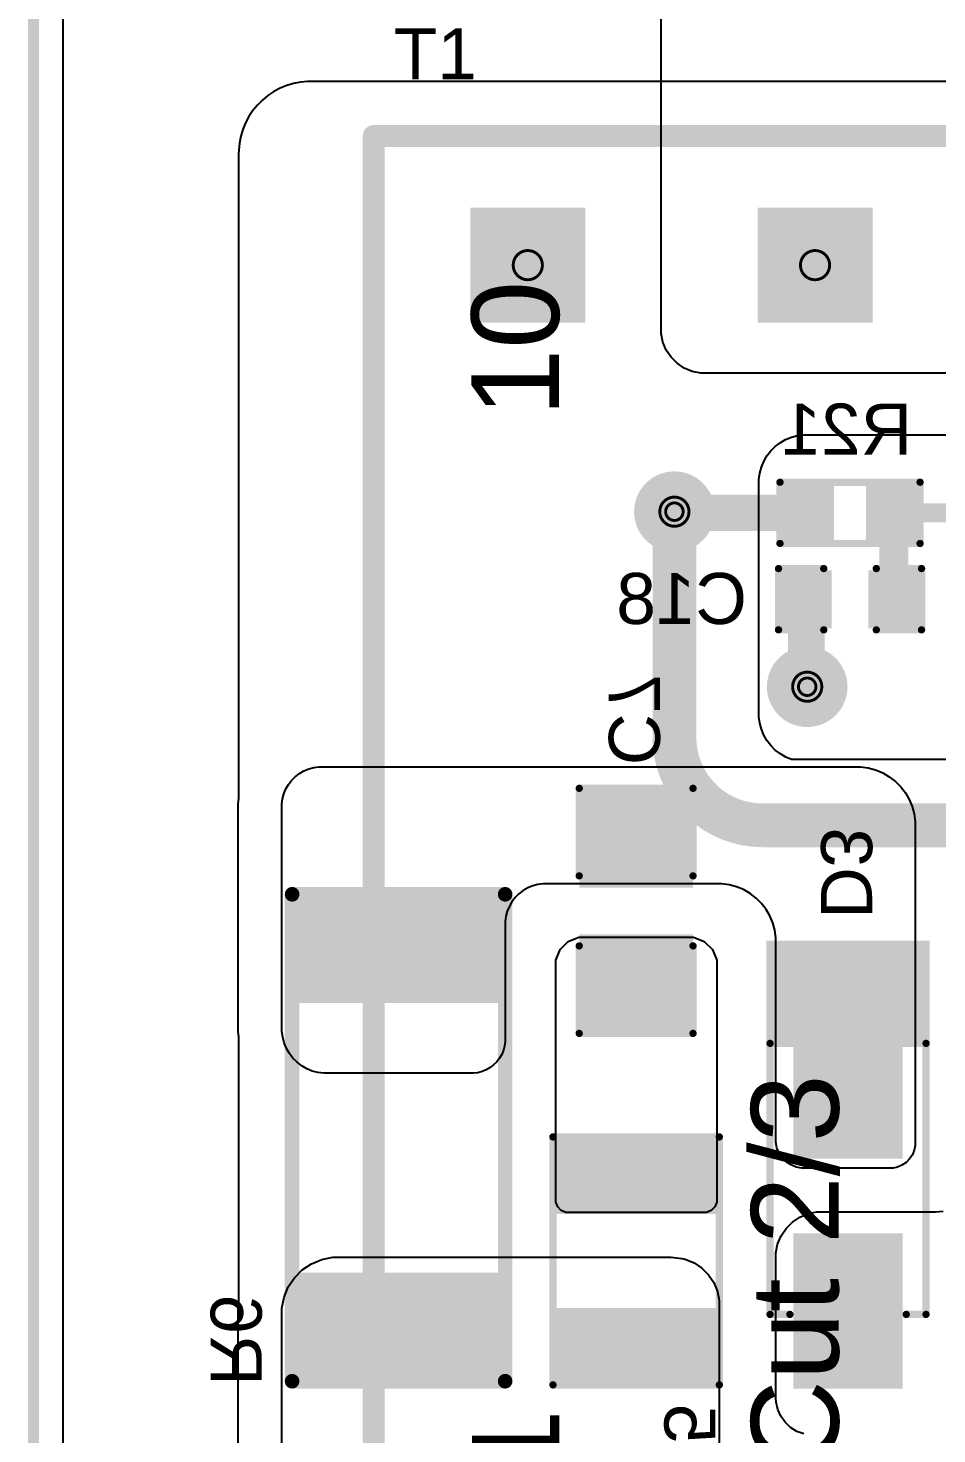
# Model space of a CAD drawing. Header units: inches. Extents: x 0 to 11.2, y -0.2 to 5.5.
# Drawn here: x 0.006 to 0.629, y 0.623 to 1.586 of the extents above; entities that cross this region are included whole.
import ezdxf

# ---------------------------------------------------------------- set-up
doc = ezdxf.new("R2010")
doc.units = ezdxf.units.IN
doc.header["$MEASUREMENT"] = 0
for name, color, linetype in [('Board Outline', 216, 'Continuous'), ('Bottom Layer', 5, 'Continuous'), ('Bottom Overlay', 54, 'Continuous'), ('Bottom Paste', 16, 'Continuous'), ('Bottom Solder', 6, 'Continuous'), ('Drill Drawing', 1, 'Continuous'), ('Multi-Layer', 9, 'Continuous'), ('Pad Holes', 156, 'Continuous'), ('Top Layer', 1, 'Continuous'), ('Top Overlay', 2, 'Continuous'), ('Top Solder', 216, 'Continuous'), ('Via Holes', 16, 'Continuous')]:
    doc.layers.add(name, color=color, linetype=linetype)
doc.styles.add('Arial', font='', dxfattribs={"height": 0.2})
doc.styles.get('Arial').set_extended_font_data('Arial')

# ---------------------------------------------------------------- blocks, each defined once
blk = doc.blocks.new('FTEFD25_037_2')
at = {"layer": 'Bottom Layer'}
for points in [[(0.47835, 0.35827), (0.40748, 0.35827), (0.40748, 0.42913), (0.47835, 0.42913)], [(0.47835, 0.16142), (0.40748, 0.16142), (0.40748, 0.23228), (0.47835, 0.23228)]]:
    blk.add_hatch(color=5, dxfattribs=at).paths.add_polyline_path(points)
at = {"layer": 'Bottom Solder'}
for points in [[(0.48235, 0.35427), (0.40348, 0.35427), (0.40348, 0.43313), (0.48235, 0.43313)], [(0.48235, 0.15742), (0.40348, 0.15742), (0.40348, 0.23628), (0.48235, 0.23628)]]:
    blk.add_hatch(color=6, dxfattribs=at).paths.add_polyline_path(points)
at = {"layer": 'Multi-Layer'}
for points in [[(0.47835, 0.35827), (0.40748, 0.35827), (0.40748, 0.42913), (0.47835, 0.42913)], [(0.47835, 0.16142), (0.40748, 0.16142), (0.40748, 0.23228), (0.47835, 0.23228)]]:
    blk.add_hatch(color=9, dxfattribs=at).paths.add_polyline_path(points)
at = {"layer": 'Pad Holes'}
h = blk.add_hatch(color=7, dxfattribs=at)
edge = h.paths.add_edge_path()
edge.add_arc((0.44291, 0.3937), 0.01772, 0, 360)
h = blk.add_hatch(color=7, dxfattribs=at)
edge = h.paths.add_edge_path()
edge.add_arc((0.44291, 0.19685), 0.01772, 0, 360)
at = {"layer": 'Top Layer'}
for points in [[(0.47835, 0.35827), (0.40748, 0.35827), (0.40748, 0.42913), (0.47835, 0.42913)], [(0.47835, 0.16142), (0.40748, 0.16142), (0.40748, 0.23228), (0.47835, 0.23228)]]:
    blk.add_hatch(color=1, dxfattribs=at).paths.add_polyline_path(points)
at = {"layer": 'Top Solder'}
for points in [[(0.48235, 0.35427), (0.40348, 0.35427), (0.40348, 0.43313), (0.48235, 0.43313)], [(0.48235, 0.15742), (0.40348, 0.15742), (0.40348, 0.23628), (0.48235, 0.23628)]]:
    blk.add_hatch(color=216, dxfattribs=at).paths.add_polyline_path(points)
at = {"layer": 'Top Overlay', "style": 'Arial'}
for s, p in [('1', (-0.388, 0.372)), ('10', (0.33896, 0.37233)), ('Cut 2/3', (-0.382, 0.18067))]:
    blk.add_text(s, height=0.06, dxfattribs=at).set_placement(p)
blk = doc.blocks.new('RES_2512_B_44')
at = {"layer": 'Bottom Layer'}
for points in [[(-0.15945, 0.06693), (-0.09646, 0.06693), (-0.09646, -0.06693), (-0.15945, -0.06693)], [(0.09646, 0.06693), (0.15945, 0.06693), (0.15945, -0.06693), (0.09646, -0.06693)]]:
    blk.add_hatch(color=5, dxfattribs=at).paths.add_polyline_path(points)
at = {"layer": 'Bottom Paste'}
for points in [[(-0.15945, 0.06693), (-0.09646, 0.06693), (-0.09646, -0.06693), (-0.15945, -0.06693)], [(0.09646, 0.06693), (0.15945, 0.06693), (0.15945, -0.06693), (0.09646, -0.06693)]]:
    blk.add_hatch(color=16, dxfattribs=at).paths.add_polyline_path(points)
at = {"layer": 'Bottom Solder'}
for points in [[(-0.16345, 0.07093), (-0.09246, 0.07093), (-0.09246, -0.07093), (-0.16345, -0.07093)], [(0.09246, 0.07093), (0.16345, 0.07093), (0.16345, -0.07093), (0.09246, -0.07093)]]:
    blk.add_hatch(color=6, dxfattribs=at).paths.add_polyline_path(points)
at = {"layer": 'Bottom Overlay'}
for points in [[(-0.167, -0.073, 0.01, 0.01, 0), (-0.167, 0.073, 0.01, 0.01, 0)], [(0.16679, 0.073, 0.01, 0.01, 0), (-0.167, 0.073, 0.01, 0.01, 0)], [(0.16679, -0.073, 0.01, 0.01, 0), (0.16679, 0.073, 0.01, 0.01, 0)], [(0.16679, -0.073, 0.01, 0.01, 0), (-0.167, -0.073, 0.01, 0.01, 0)]]:
    blk.add_lwpolyline(points, format="xyseb", dxfattribs=at)
for points in [[(-0.1695, 0.073, 0.005, 0.005, 1), (-0.1645, 0.073, 0.005, 0.005, 1)], [(-0.1695, 0.073, 0.005, 0.005, 1), (-0.1645, 0.073, 0.005, 0.005, 1)], [(0.16429, 0.073, 0.005, 0.005, 1), (0.16929, 0.073, 0.005, 0.005, 1)], [(0.16429, 0.073, 0.005, 0.005, 1), (0.16929, 0.073, 0.005, 0.005, 1)], [(-0.1695, -0.073, 0.005, 0.005, 1), (-0.1645, -0.073, 0.005, 0.005, 1)], [(-0.1695, -0.073, 0.005, 0.005, 1), (-0.1645, -0.073, 0.005, 0.005, 1)], [(0.16429, -0.073, 0.005, 0.005, 1), (0.16929, -0.073, 0.005, 0.005, 1)], [(0.16429, -0.073, 0.005, 0.005, 1), (0.16929, -0.073, 0.005, 0.005, 1)]]:
    blk.add_lwpolyline(points, format="xyseb", close=True, dxfattribs=at)
blk = doc.blocks.new('R___1210_B_45')
at = {"layer": 'Bottom Layer'}
for points in [[(-0.0811, 0.05354), (-0.03622, 0.05354), (-0.03622, -0.05354), (-0.0811, -0.05354)], [(0.03622, 0.05354), (0.0811, 0.05354), (0.0811, -0.05354), (0.03622, -0.05354)]]:
    blk.add_hatch(color=5, dxfattribs=at).paths.add_polyline_path(points)
at = {"layer": 'Bottom Paste'}
for points in [[(-0.0811, 0.05354), (-0.03622, 0.05354), (-0.03622, -0.05354), (-0.0811, -0.05354)], [(0.03622, 0.05354), (0.0811, 0.05354), (0.0811, -0.05354), (0.03622, -0.05354)]]:
    blk.add_hatch(color=16, dxfattribs=at).paths.add_polyline_path(points)
at = {"layer": 'Bottom Solder'}
for points in [[(-0.0851, 0.05754), (-0.03222, 0.05754), (-0.03222, -0.05754), (-0.0851, -0.05754)], [(0.03222, 0.05754), (0.0851, 0.05754), (0.0851, -0.05754), (0.03222, -0.05754)]]:
    blk.add_hatch(color=6, dxfattribs=at).paths.add_polyline_path(points)
at = {"layer": 'Bottom Overlay'}
for points in [[(0.085, 0.057, 0.005, 0.005, 0), (-0.085, 0.057, 0.005, 0.005, 0)], [(-0.085, -0.057, 0.005, 0.005, 0), (-0.085, 0.057, 0.005, 0.005, 0)], [(0.085, -0.057, 0.005, 0.005, 0), (0.085, 0.057, 0.005, 0.005, 0)], [(0.085, -0.057, 0.005, 0.005, 0), (-0.085, -0.057, 0.005, 0.005, 0)]]:
    blk.add_lwpolyline(points, format="xyseb", dxfattribs=at)
for points in [[(-0.08625, 0.057, 0.0025, 0.0025, 1), (-0.08375, 0.057, 0.0025, 0.0025, 1)], [(-0.08625, 0.057, 0.0025, 0.0025, 1), (-0.08375, 0.057, 0.0025, 0.0025, 1)], [(0.08375, 0.057, 0.0025, 0.0025, 1), (0.08625, 0.057, 0.0025, 0.0025, 1)], [(0.08375, 0.057, 0.0025, 0.0025, 1), (0.08625, 0.057, 0.0025, 0.0025, 1)], [(-0.08625, -0.057, 0.0025, 0.0025, 1), (-0.08375, -0.057, 0.0025, 0.0025, 1)], [(-0.08625, -0.057, 0.0025, 0.0025, 1), (-0.08375, -0.057, 0.0025, 0.0025, 1)], [(0.08375, -0.057, 0.0025, 0.0025, 1), (0.08625, -0.057, 0.0025, 0.0025, 1)], [(0.08375, -0.057, 0.0025, 0.0025, 1), (0.08625, -0.057, 0.0025, 0.0025, 1)]]:
    blk.add_lwpolyline(points, format="xyseb", close=True, dxfattribs=at)
blk = doc.blocks.new('C___0603_B_67')
at = {"layer": 'Bottom Layer'}
for points in [[(-0.045, -0.0175), (-0.045, 0.0175), (-0.015, 0.0175), (-0.015, -0.0175)], [(0.015, -0.0175), (0.015, 0.0175), (0.045, 0.0175), (0.045, -0.0175)]]:
    blk.add_hatch(color=5, dxfattribs=at).paths.add_polyline_path(points)
at = {"layer": 'Bottom Paste'}
for points in [[(-0.045, -0.0175), (-0.045, 0.0175), (-0.015, 0.0175), (-0.015, -0.0175)], [(0.015, -0.0175), (0.015, 0.0175), (0.045, 0.0175), (0.045, -0.0175)]]:
    blk.add_hatch(color=16, dxfattribs=at).paths.add_polyline_path(points)
at = {"layer": 'Bottom Solder'}
for points in [[(-0.04736, -0.01986), (-0.04736, 0.01986), (-0.01264, 0.01986), (-0.01264, -0.01986)], [(0.01264, -0.01986), (0.01264, 0.01986), (0.04736, 0.01986), (0.04736, -0.01986)]]:
    blk.add_hatch(color=6, dxfattribs=at).paths.add_polyline_path(points)
at = {"layer": 'Bottom Overlay'}
for points in [[(-0.049, 0.021, 0.005, 0.005, 0), (-0.018, 0.021, 0.005, 0.005, 0)], [(-0.049, -0.021, 0.005, 0.005, 0), (-0.049, 0.021, 0.005, 0.005, 0)], [(0.018, 0.021, 0.005, 0.005, 0), (0.049, 0.021, 0.005, 0.005, 0)], [(0.049, -0.021, 0.005, 0.005, 0), (0.049, 0.021, 0.005, 0.005, 0)], [(-0.049, -0.021, 0.005, 0.005, 0), (-0.018, -0.021, 0.005, 0.005, 0)], [(0.018, -0.021, 0.005, 0.005, 0), (0.049, -0.021, 0.005, 0.005, 0)]]:
    blk.add_lwpolyline(points, format="xyseb", dxfattribs=at)
for points in [[(-0.05025, 0.021, 0.0025, 0.0025, 1), (-0.04775, 0.021, 0.0025, 0.0025, 1)], [(-0.05025, 0.021, 0.0025, 0.0025, 1), (-0.04775, 0.021, 0.0025, 0.0025, 1)], [(-0.01925, 0.021, 0.0025, 0.0025, 1), (-0.01675, 0.021, 0.0025, 0.0025, 1)], [(0.01675, 0.021, 0.0025, 0.0025, 1), (0.01925, 0.021, 0.0025, 0.0025, 1)], [(0.04775, 0.021, 0.0025, 0.0025, 1), (0.05025, 0.021, 0.0025, 0.0025, 1)], [(0.04775, 0.021, 0.0025, 0.0025, 1), (0.05025, 0.021, 0.0025, 0.0025, 1)], [(-0.05025, -0.021, 0.0025, 0.0025, 1), (-0.04775, -0.021, 0.0025, 0.0025, 1)], [(-0.05025, -0.021, 0.0025, 0.0025, 1), (-0.04775, -0.021, 0.0025, 0.0025, 1)], [(-0.01925, -0.021, 0.0025, 0.0025, 1), (-0.01675, -0.021, 0.0025, 0.0025, 1)], [(0.01675, -0.021, 0.0025, 0.0025, 1), (0.01925, -0.021, 0.0025, 0.0025, 1)], [(0.04775, -0.021, 0.0025, 0.0025, 1), (0.05025, -0.021, 0.0025, 0.0025, 1)], [(0.04775, -0.021, 0.0025, 0.0025, 1), (0.05025, -0.021, 0.0025, 0.0025, 1)]]:
    blk.add_lwpolyline(points, format="xyseb", close=True, dxfattribs=at)
blk = doc.blocks.new('R___0603_B_83')
at = {"layer": 'Bottom Layer'}
for points in [[(-0.045, -0.0175), (-0.045, 0.0175), (-0.015, 0.0175), (-0.015, -0.0175)], [(0.015, -0.0175), (0.015, 0.0175), (0.045, 0.0175), (0.045, -0.0175)]]:
    blk.add_hatch(color=5, dxfattribs=at).paths.add_polyline_path(points)
at = {"layer": 'Bottom Paste'}
for points in [[(-0.045, -0.0175), (-0.045, 0.0175), (-0.015, 0.0175), (-0.015, -0.0175)], [(0.015, -0.0175), (0.015, 0.0175), (0.045, 0.0175), (0.045, -0.0175)]]:
    blk.add_hatch(color=16, dxfattribs=at).paths.add_polyline_path(points)
at = {"layer": 'Bottom Solder'}
for points in [[(-0.049, -0.0215), (-0.049, 0.0215), (-0.011, 0.0215), (-0.011, -0.0215)], [(0.011, -0.0215), (0.011, 0.0215), (0.049, 0.0215), (0.049, -0.0215)]]:
    blk.add_hatch(color=6, dxfattribs=at).paths.add_polyline_path(points)
at = {"layer": 'Bottom Overlay'}
for points in [[(-0.048, 0.021, 0.005, 0.005, 0), (-0.048, -0.021, 0.005, 0.005, 0)], [(0.048, 0.021, 0.005, 0.005, 0), (-0.048, 0.021, 0.005, 0.005, 0)], [(0.048, 0.021, 0.005, 0.005, 0), (0.048, -0.021, 0.005, 0.005, 0)], [(0.048, -0.021, 0.005, 0.005, 0), (-0.048, -0.021, 0.005, 0.005, 0)]]:
    blk.add_lwpolyline(points, format="xyseb", dxfattribs=at)
for points in [[(-0.04925, 0.021, 0.0025, 0.0025, 1), (-0.04675, 0.021, 0.0025, 0.0025, 1)], [(-0.04925, 0.021, 0.0025, 0.0025, 1), (-0.04675, 0.021, 0.0025, 0.0025, 1)], [(0.04675, 0.021, 0.0025, 0.0025, 1), (0.04925, 0.021, 0.0025, 0.0025, 1)], [(0.04675, 0.021, 0.0025, 0.0025, 1), (0.04925, 0.021, 0.0025, 0.0025, 1)], [(-0.04925, -0.021, 0.0025, 0.0025, 1), (-0.04675, -0.021, 0.0025, 0.0025, 1)], [(-0.04925, -0.021, 0.0025, 0.0025, 1), (-0.04675, -0.021, 0.0025, 0.0025, 1)], [(0.04675, -0.021, 0.0025, 0.0025, 1), (0.04925, -0.021, 0.0025, 0.0025, 1)], [(0.04675, -0.021, 0.0025, 0.0025, 1), (0.04925, -0.021, 0.0025, 0.0025, 1)]]:
    blk.add_lwpolyline(points, format="xyseb", close=True, dxfattribs=at)
blk = doc.blocks.new('SMA_B_88')
at = {"layer": 'Bottom Layer'}
for points in [[(-0.12795, 0.03346), (-0.02953, 0.03346), (-0.02953, -0.03346), (-0.12795, -0.03346)], [(0.02953, 0.03346), (0.12795, 0.03346), (0.12795, -0.03346), (0.02953, -0.03346)]]:
    blk.add_hatch(color=5, dxfattribs=at).paths.add_polyline_path(points)
at = {"layer": 'Bottom Overlay'}
for points in [[(-0.175, -0.05598), (-0.12906, -0.05598), (-0.12906, 0.05597), (-0.175, 0.05597)], [(-0.12992, 0.03638), (-0.1022, 0.03638), (-0.1022, 0.05598), (-0.12992, 0.05598)], [(-0.12992, -0.05598), (-0.1022, -0.05598), (-0.1022, -0.03638), (-0.12992, -0.03638)]]:
    blk.add_hatch(color=54, dxfattribs=at).paths.add_polyline_path(points)
at = {"layer": 'Bottom Paste'}
for points in [[(-0.12795, 0.03346), (-0.02953, 0.03346), (-0.02953, -0.03346), (-0.12795, -0.03346)], [(0.02953, 0.03346), (0.12795, 0.03346), (0.12795, -0.03346), (0.02953, -0.03346)]]:
    blk.add_hatch(color=16, dxfattribs=at).paths.add_polyline_path(points)
at = {"layer": 'Bottom Solder'}
for points in [[(-0.13195, 0.03746), (-0.02553, 0.03746), (-0.02553, -0.03746), (-0.13195, -0.03746)], [(0.02553, 0.03746), (0.13195, 0.03746), (0.13195, -0.03746), (0.02553, -0.03746)]]:
    blk.add_hatch(color=6, dxfattribs=at).paths.add_polyline_path(points)
at = {"layer": 'Bottom Overlay'}
for points in [[(0.08115, 0.05345, 0.005, 0.005, 0), (-0.10465, 0.05345, 0.005, 0.005, 0)], [(0.08115, 0.03985, 0.005, 0.005, 0), (0.08115, 0.05345, 0.005, 0.005, 0)], [(0.08115, -0.05345, 0.005, 0.005, 0), (0.08115, -0.03985, 0.005, 0.005, 0)], [(0.08115, -0.05345, 0.005, 0.005, 0), (-0.10465, -0.05345, 0.005, 0.005, 0)]]:
    blk.add_lwpolyline(points, format="xyseb", dxfattribs=at)
for points in [[(-0.1059, 0.05345, 0.0025, 0.0025, 1), (-0.1034, 0.05345, 0.0025, 0.0025, 1)], [(0.0799, 0.05345, 0.0025, 0.0025, 1), (0.0824, 0.05345, 0.0025, 0.0025, 1)], [(0.0799, 0.05345, 0.0025, 0.0025, 1), (0.0824, 0.05345, 0.0025, 0.0025, 1)], [(0.0799, 0.03985, 0.0025, 0.0025, 1), (0.0824, 0.03985, 0.0025, 0.0025, 1)], [(0.0799, -0.03985, 0.0025, 0.0025, 1), (0.0824, -0.03985, 0.0025, 0.0025, 1)], [(-0.1059, -0.05345, 0.0025, 0.0025, 1), (-0.1034, -0.05345, 0.0025, 0.0025, 1)], [(0.0799, -0.05345, 0.0025, 0.0025, 1), (0.0824, -0.05345, 0.0025, 0.0025, 1)], [(0.0799, -0.05345, 0.0025, 0.0025, 1), (0.0824, -0.05345, 0.0025, 0.0025, 1)]]:
    blk.add_lwpolyline(points, format="xyseb", close=True, dxfattribs=at)
blk = doc.blocks.new('C___1206_B_95')
at = {"layer": 'Bottom Layer'}
for points in [[(-0.08, 0.035), (-0.02, 0.035), (-0.02, -0.035), (-0.08, -0.035)], [(0.02, 0.035), (0.08, 0.035), (0.08, -0.035), (0.02, -0.035)]]:
    blk.add_hatch(color=5, dxfattribs=at).paths.add_polyline_path(points)
at = {"layer": 'Bottom Paste'}
for points in [[(-0.08, 0.035), (-0.02, 0.035), (-0.02, -0.035), (-0.08, -0.035)], [(0.02, 0.035), (0.08, 0.035), (0.08, -0.035), (0.02, -0.035)]]:
    blk.add_hatch(color=16, dxfattribs=at).paths.add_polyline_path(points)
at = {"layer": 'Bottom Solder'}
for points in [[(-0.084, 0.039), (-0.016, 0.039), (-0.016, -0.039), (-0.084, -0.039)], [(0.016, 0.039), (0.084, 0.039), (0.084, -0.039), (0.016, -0.039)]]:
    blk.add_hatch(color=6, dxfattribs=at).paths.add_polyline_path(points)
at = {"layer": 'Bottom Overlay'}
for points in [[(-0.084, -0.039, 0.005, 0.005, 0), (-0.084, 0.039, 0.005, 0.005, 0)], [(-0.024, 0.039, 0.005, 0.005, 0), (-0.084, 0.039, 0.005, 0.005, 0)], [(0.084, 0.039, 0.005, 0.005, 0), (0.024, 0.039, 0.005, 0.005, 0)], [(0.084, -0.039, 0.005, 0.005, 0), (0.084, 0.039, 0.005, 0.005, 0)], [(-0.024, -0.039, 0.005, 0.005, 0), (-0.084, -0.039, 0.005, 0.005, 0)], [(0.084, -0.039, 0.005, 0.005, 0), (0.024, -0.039, 0.005, 0.005, 0)]]:
    blk.add_lwpolyline(points, format="xyseb", dxfattribs=at)
for points in [[(-0.08525, 0.039, 0.0025, 0.0025, 1), (-0.08275, 0.039, 0.0025, 0.0025, 1)], [(-0.08525, 0.039, 0.0025, 0.0025, 1), (-0.08275, 0.039, 0.0025, 0.0025, 1)], [(-0.02525, 0.039, 0.0025, 0.0025, 1), (-0.02275, 0.039, 0.0025, 0.0025, 1)], [(0.02275, 0.039, 0.0025, 0.0025, 1), (0.02525, 0.039, 0.0025, 0.0025, 1)], [(0.08275, 0.039, 0.0025, 0.0025, 1), (0.08525, 0.039, 0.0025, 0.0025, 1)], [(0.08275, 0.039, 0.0025, 0.0025, 1), (0.08525, 0.039, 0.0025, 0.0025, 1)], [(-0.08525, -0.039, 0.0025, 0.0025, 1), (-0.08275, -0.039, 0.0025, 0.0025, 1)], [(-0.08525, -0.039, 0.0025, 0.0025, 1), (-0.08275, -0.039, 0.0025, 0.0025, 1)], [(-0.02525, -0.039, 0.0025, 0.0025, 1), (-0.02275, -0.039, 0.0025, 0.0025, 1)], [(0.02275, -0.039, 0.0025, 0.0025, 1), (0.02525, -0.039, 0.0025, 0.0025, 1)], [(0.08275, -0.039, 0.0025, 0.0025, 1), (0.08525, -0.039, 0.0025, 0.0025, 1)], [(0.08275, -0.039, 0.0025, 0.0025, 1), (0.08525, -0.039, 0.0025, 0.0025, 1)]]:
    blk.add_lwpolyline(points, format="xyseb", close=True, dxfattribs=at)

msp = doc.modelspace()

# ---------------------------------------------------------------- hatches: boundary and pattern name
at = {"layer": 'Bottom Layer'}
h = msp.add_hatch(color=5, dxfattribs=at)
edge = h.paths.add_edge_path()
edge.add_arc((0.44898, 1.255), 0.02362, 0, 360)
h = msp.add_hatch(color=5, dxfattribs=at)
edge = h.paths.add_edge_path()
edge.add_arc((0.54, 1.135), 0.02362, 0, 360)
at = {"layer": 'Bottom Solder'}
h = msp.add_hatch(color=6, dxfattribs=at)
edge = h.paths.add_edge_path()
edge.add_arc((0.44898, 1.255), 0.02762, 0, 360)
h = msp.add_hatch(color=6, dxfattribs=at)
edge = h.paths.add_edge_path()
edge.add_arc((0.54, 1.135), 0.02762, 0, 360)
at = {"layer": 'Top Layer'}
h = msp.add_hatch(color=1, dxfattribs=at)
edge = h.paths.add_edge_path()
edge.add_arc((0.44898, 1.255), 0.02362, 0, 360)
h = msp.add_hatch(color=1, dxfattribs=at)
edge = h.paths.add_edge_path()
edge.add_arc((0.54, 1.135), 0.02362, 0, 360)
at = {"layer": 'Top Solder'}
h = msp.add_hatch(color=216, dxfattribs=at)
edge = h.paths.add_edge_path()
edge.add_arc((0.44898, 1.255), 0.02762, 0, 360)
h = msp.add_hatch(color=216, dxfattribs=at)
edge = h.paths.add_edge_path()
edge.add_arc((0.54, 1.135), 0.02762, 0, 360)
at = {"layer": 'Via Holes'}
h = msp.add_hatch(color=7, dxfattribs=at)
edge = h.paths.add_edge_path()
edge.add_arc((0.44898, 1.255), 0.01181, 0, 360)
h = msp.add_hatch(color=7, dxfattribs=at)
edge = h.paths.add_edge_path()
edge.add_arc((0.54, 1.135), 0.01181, 0, 360)

# ---------------------------------------------------------------- linework, layer by layer
at = {"layer": 'Board Outline'}
msp.add_lwpolyline([(0.00984, 0.00984, 0.0075, 0.0075, 0), (0.00984, 2.54921, 0.0075, 0.0075, 0)], format="xyseb", dxfattribs=at)
at = {"layer": 'Bottom Layer'}
for p, q in [((0.03, 0.66626), (0.03, 2.53392)), ((0.17448, 1.54294), (0.17043, 1.54023)), ((0.17878, 1.54523), (0.17448, 1.54294)), ((0.18328, 1.5471), (0.17878, 1.54523)), ((0.18794, 1.54851), (0.18328, 1.5471)), ((0.19272, 1.54946), (0.18794, 1.54851)), ((0.19756, 1.54994), (0.19272, 1.54946)), ((0.2, 1.55), (0.19756, 1.54994)), ((0.85676, 1.55), (0.2, 1.55)), ((0.2, 1.55), (0.2, 1.55)), ((0.16322, 1.5337), (0.16013, 1.52993)), ((0.16666, 1.53714), (0.16322, 1.5337)), ((0.17043, 1.54023), (0.16666, 1.53714)), ((0.15742, 1.52588), (0.15512, 1.52158)), ((0.16013, 1.52993), (0.15742, 1.52588)), ((0.15326, 1.51708), (0.15185, 1.51242)), ((0.15512, 1.52158), (0.15326, 1.51708)), ((0.1509, 1.50764), (0.15042, 1.50279)), ((0.15185, 1.51242), (0.1509, 1.50764)), ((0.15036, 1.50036), (0.15035, 1.47973)), ((0.15042, 1.50279), (0.15036, 1.50036)), ((0.1503, 1.47811), (0.15029, 1.47746)), ((0.15029, 1.47746), (0.15029, 1.47714)), ((0.15029, 1.47714), (0.15029, 1.05955)), ((0.15032, 1.47876), (0.1503, 1.47811)), ((0.15034, 1.47941), (0.15032, 1.47876)), ((0.15035, 1.47973), (0.15034, 1.47941)), ((0.19838, 1.07862), (0.20181, 1.07954)), ((0.20181, 1.07954), (0.20534, 1.08)), ((0.20534, 1.08), (0.57662, 1.08)), ((0.57662, 1.08), (0.58182, 1.07932)), ((0.58182, 1.07932), (0.58689, 1.07796)), ((0.18452, 1.06798), (0.18668, 1.0708)), ((0.18668, 1.0708), (0.1892, 1.07331)), ((0.1892, 1.07331), (0.19202, 1.07548)), ((0.19202, 1.07548), (0.1951, 1.07726)), ((0.1951, 1.07726), (0.19838, 1.07862)), ((0.58689, 1.07796), (0.59173, 1.07595)), ((0.59173, 1.07595), (0.59627, 1.07333)), ((0.59627, 1.07333), (0.60043, 1.07014)), ((0.60043, 1.07014), (0.60414, 1.06643)), ((0.18046, 1.05819), (0.18138, 1.06162)), ((0.18138, 1.06162), (0.18274, 1.0649)), ((0.18274, 1.0649), (0.18452, 1.06798)), ((0.60414, 1.06643), (0.60733, 1.06227)), ((0.60733, 1.06227), (0.60995, 1.05773)), ((0.15006, 1.05662), (0.14991, 1.05466)), ((0.14991, 1.05466), (0.14991, 0.89871)), ((0.15016, 1.05859), (0.15006, 1.05662)), ((0.15029, 1.05955), (0.15016, 1.05859)), ((0.18, 1.05466), (0.18046, 1.05819)), ((0.18, 0.89871), (0.18, 1.05466)), ((0.60995, 1.05773), (0.61196, 1.05289)), ((0.61196, 1.05289), (0.61332, 1.04782)), ((0.61332, 1.04782), (0.614, 1.04262)), ((0.614, 1.04262), (0.614, 0.82224)), ((0.34247, 0.9931), (0.3399, 0.99053)), ((0.34536, 0.99531), (0.34247, 0.9931)), ((0.34851, 0.99713), (0.34536, 0.99531)), ((0.35187, 0.99852), (0.34851, 0.99713)), ((0.35538, 0.99947), (0.35187, 0.99852)), ((0.35899, 0.99994), (0.35538, 0.99947)), ((0.36081, 1), (0.35899, 0.99994)), ((0.41105, 1), (0.36081, 1)), ((0.36081, 1), (0.36081, 1)), ((0.47889, 1), (0.41105, 1)), ((0.48148, 0.99991), (0.47889, 1)), ((0.48662, 0.99924), (0.48148, 0.99991)), ((0.49163, 0.9979), (0.48662, 0.99924)), ((0.49642, 0.99591), (0.49163, 0.9979)), ((0.50091, 0.99332), (0.49642, 0.99591)), ((0.50503, 0.99016), (0.50091, 0.99332)), ((0.33587, 0.98449), (0.33448, 0.98113)), ((0.33769, 0.98764), (0.33587, 0.98449)), ((0.3399, 0.99053), (0.33769, 0.98764)), ((0.5087, 0.98649), (0.50503, 0.99016)), ((0.51185, 0.98238), (0.5087, 0.98649)), ((0.33306, 0.97401), (0.333, 0.97219)), ((0.33353, 0.97761), (0.33306, 0.97401)), ((0.33448, 0.98113), (0.33353, 0.97761)), ((0.51445, 0.97789), (0.51185, 0.98238)), ((0.51643, 0.9731), (0.51445, 0.97789)), ((0.333, 0.97219), (0.333, 0.89325)), ((0.51777, 0.96809), (0.51643, 0.9731)), ((0.51845, 0.96294), (0.51777, 0.96809)), ((0.36769, 0.94747), (0.3707, 0.95476)), ((0.3707, 0.95476), (0.37628, 0.96033)), ((0.37628, 0.96033), (0.38357, 0.96335)), ((0.38357, 0.96335), (0.46212, 0.96335)), ((0.46212, 0.96335), (0.46941, 0.96033)), ((0.46941, 0.96033), (0.47498, 0.95476)), ((0.47498, 0.95476), (0.478, 0.94747)), ((0.51853, 0.96035), (0.51845, 0.96294)), ((0.51854, 0.82468), (0.51853, 0.96035)), ((0.51853, 0.96035), (0.51854, 0.96035)), ((0.51854, 0.96035), (0.51853, 0.96035)), ((0.51853, 0.96035), (0.51853, 0.96035)), ((0.36769, 0.94353), (0.36769, 0.94747)), ((0.478, 0.94747), (0.478, 0.94353)), ((0.36769, 0.78331), (0.36769, 0.94353)), ((0.478, 0.94353), (0.478, 0.7834)), ((0.14991, 0.89871), (0.15006, 0.89675)), ((0.15006, 0.89675), (0.15016, 0.89478)), ((0.18053, 0.89471), (0.18, 0.89871)), ((0.15016, 0.89478), (0.15029, 0.89382)), ((0.15029, 0.89382), (0.15029, 0.7139)), ((0.18157, 0.89082), (0.18053, 0.89471)), ((0.18311, 0.8871), (0.18157, 0.89082)), ((0.18512, 0.88362), (0.18311, 0.8871)), ((0.3326, 0.88871), (0.33181, 0.88576)), ((0.333, 0.89173), (0.3326, 0.88871)), ((0.333, 0.89325), (0.333, 0.89325)), ((0.333, 0.89325), (0.333, 0.89173)), ((0.18757, 0.88042), (0.18512, 0.88362)), ((0.19042, 0.87757), (0.18757, 0.88042)), ((0.19362, 0.87512), (0.19042, 0.87757)), ((0.32727, 0.87789), (0.32511, 0.87573)), ((0.32912, 0.88031), (0.32727, 0.87789)), ((0.33065, 0.88295), (0.32912, 0.88031)), ((0.33181, 0.88576), (0.33065, 0.88295)), ((0.1971, 0.87311), (0.19362, 0.87512)), ((0.20082, 0.87157), (0.1971, 0.87311)), ((0.20471, 0.87053), (0.20082, 0.87157)), ((0.20871, 0.87), (0.20471, 0.87053)), ((0.30975, 0.87), (0.20871, 0.87)), ((0.31127, 0.87), (0.30975, 0.87)), ((0.31429, 0.8704), (0.31127, 0.87)), ((0.31724, 0.87119), (0.31429, 0.8704)), ((0.32005, 0.87235), (0.31724, 0.87119)), ((0.32269, 0.87388), (0.32005, 0.87235)), ((0.32511, 0.87573), (0.32269, 0.87388)), ((0.51854, 0.82274), (0.51854, 0.82468)), ((0.51929, 0.81894), (0.51854, 0.82274)), ((0.614, 0.82054), (0.61334, 0.81721)), ((0.614, 0.82224), (0.614, 0.82224)), ((0.614, 0.82224), (0.614, 0.82054)), ((0.52077, 0.81536), (0.51929, 0.81894)), ((0.52293, 0.81214), (0.52077, 0.81536)), ((0.52567, 0.8094), (0.52293, 0.81214)), ((0.61015, 0.81126), (0.60775, 0.80886)), ((0.61204, 0.81408), (0.61015, 0.81126)), ((0.61334, 0.81721), (0.61204, 0.81408)), ((0.52889, 0.80725), (0.52567, 0.8094)), ((0.53247, 0.80577), (0.52889, 0.80725)), ((0.53627, 0.80501), (0.53247, 0.80577)), ((0.5382, 0.80501), (0.53627, 0.80501)), ((0.54491, 0.80501), (0.5382, 0.80501)), ((0.54541, 0.80507), (0.54491, 0.80501)), ((0.546, 0.80505), (0.54541, 0.80507)), ((0.54659, 0.80509), (0.546, 0.80505)), ((0.57958, 0.80509), (0.54659, 0.80509)), ((0.59888, 0.80509), (0.57958, 0.80509)), ((0.6018, 0.80567), (0.59888, 0.80509)), ((0.60493, 0.80697), (0.6018, 0.80567)), ((0.60775, 0.80886), (0.60493, 0.80697)), ((0.36769, 0.78158), (0.36769, 0.78331)), ((0.36901, 0.77839), (0.36769, 0.78158)), ((0.478, 0.78165), (0.47667, 0.77843)), ((0.478, 0.7834), (0.478, 0.7834)), ((0.478, 0.7834), (0.478, 0.78165)), ((0.37145, 0.77595), (0.36901, 0.77839)), ((0.37463, 0.77463), (0.37145, 0.77595)), ((0.37636, 0.77463), (0.37463, 0.77463)), ((0.46924, 0.77463), (0.37636, 0.77463)), ((0.47098, 0.77463), (0.46924, 0.77463)), ((0.4742, 0.77597), (0.47098, 0.77463)), ((0.47667, 0.77843), (0.4742, 0.77597)), ((0.52982, 0.76805), (0.53491, 0.77146)), ((0.53491, 0.77146), (0.54058, 0.7738)), ((0.54058, 0.7738), (0.54659, 0.775)), ((0.54659, 0.775), (0.57958, 0.775)), ((0.57958, 0.775), (0.628, 0.775)), ((0.628, 0.775), (0.63307, 0.7755)), ((0.52208, 0.75862), (0.52548, 0.76372)), ((0.52548, 0.76372), (0.52982, 0.76805)), ((0.51854, 0.74695), (0.51973, 0.75296)), ((0.51973, 0.75296), (0.52208, 0.75862)), ((0.20033, 0.73948), (0.20737, 0.7424)), ((0.20737, 0.7424), (0.21485, 0.74388)), ((0.21485, 0.74388), (0.21866, 0.74388)), ((0.21866, 0.74388), (0.44681, 0.74388)), ((0.44681, 0.74388), (0.44681, 0.74388)), ((0.44681, 0.74388), (0.44681, 0.74388)), ((0.44681, 0.74388), (0.44681, 0.74388)), ((0.44681, 0.74388), (0.45416, 0.74307)), ((0.45416, 0.74307), (0.45642, 0.74262)), ((0.45642, 0.74262), (0.46242, 0.74013)), ((0.51854, 0.64718), (0.51854, 0.74695)), ((0.18861, 0.72986), (0.194, 0.73525)), ((0.194, 0.73525), (0.20033, 0.73948)), ((0.46242, 0.74013), (0.46781, 0.73653)), ((0.46781, 0.73653), (0.4724, 0.73194)), ((0.18146, 0.71648), (0.18437, 0.72352)), ((0.18437, 0.72352), (0.18861, 0.72986)), ((0.4724, 0.73194), (0.47601, 0.72654)), ((0.47601, 0.72654), (0.47849, 0.72054)), ((0.15025, 0.71371), (0.15011, 0.71194)), ((0.15029, 0.7139), (0.15025, 0.71371)), ((0.17997, 0.709), (0.18146, 0.71648)), ((0.47849, 0.72054), (0.47976, 0.71418)), ((0.47976, 0.71418), (0.47976, 0.71093)), ((0.14992, 0.70959), (0.14988, 0.709)), ((0.14988, 0.709), (0.14988, 0.70519)), ((0.14988, 0.70519), (0.14988, 0.70519)), ((0.14988, 0.70519), (0.14988, 0.51955)), ((0.15011, 0.71194), (0.1499, 0.71018)), ((0.1499, 0.71018), (0.14992, 0.70959)), ((0.17997, 0.70519), (0.17997, 0.709)), ((0.17997, 0.51955), (0.17997, 0.70519)), ((0.17997, 0.70519), (0.17997, 0.70519)), ((0.47976, 0.71093), (0.47976, 0.52976)), ((0.03, 0.36625), (0.03, 0.66626)), ((0.51862, 0.64461), (0.51854, 0.64718)), ((0.51978, 0.63962), (0.51862, 0.64461)), ((0.52189, 0.63495), (0.51978, 0.63962)), ((0.52487, 0.63078), (0.52189, 0.63495)), ((0.5286, 0.62728), (0.52487, 0.63078)), ((0.53295, 0.62457), (0.5286, 0.62728)), ((0.53775, 0.62276), (0.53295, 0.62457))]:
    msp.add_line(p, q, dxfattribs=at)
for points in [[(0.45898, 1.255, 0.025, 0.025, 0), (0.45977, 1.2542, 0.025, 0.025, 0)], [(0.45977, 1.2542, 0.025, 0.025, 0), (0.53935, 1.2542, 0.025, 0.025, 0)], [(0.59935, 1.195, 0.02, 0.02, 0), (0.59935, 1.2542, 0.02, 0.02, 0)], [(0.59935, 1.2542, 0.013, 0.013, 0), (0.70139, 1.2542, 0.013, 0.013, 0)], [(0.53935, 1.13565, 0.025, 0.025, 0), (0.53935, 1.195, 0.025, 0.025, 0)], [(0.53935, 1.13565, 0.025, 0.025, 0), (0.54, 1.135, 0.025, 0.025, 0)]]:
    msp.add_lwpolyline(points, format="xyseb", dxfattribs=at)
for points in [[(0.45273, 1.255, 0.0125, 0.0125, 1), (0.46523, 1.255, 0.0125, 0.0125, 1)], [(0.45352, 1.2542, 0.0125, 0.0125, 1), (0.46602, 1.2542, 0.0125, 0.0125, 1)], [(0.45352, 1.2542, 0.0125, 0.0125, 1), (0.46602, 1.2542, 0.0125, 0.0125, 1)], [(0.5331, 1.2542, 0.0125, 0.0125, 1), (0.5456, 1.2542, 0.0125, 0.0125, 1)], [(0.59435, 1.2542, 0.01, 0.01, 1), (0.60435, 1.2542, 0.01, 0.01, 1)], [(0.5961, 1.2542, 0.0065, 0.0065, 1), (0.6026, 1.2542, 0.0065, 0.0065, 1)], [(0.5331, 1.195, 0.0125, 0.0125, 1), (0.5456, 1.195, 0.0125, 0.0125, 1)], [(0.59435, 1.195, 0.01, 0.01, 1), (0.60435, 1.195, 0.01, 0.01, 1)], [(0.5331, 1.13565, 0.0125, 0.0125, 1), (0.5456, 1.13565, 0.0125, 0.0125, 1)], [(0.5331, 1.13565, 0.0125, 0.0125, 1), (0.5456, 1.13565, 0.0125, 0.0125, 1)], [(0.53375, 1.135, 0.0125, 0.0125, 1), (0.54625, 1.135, 0.0125, 0.0125, 1)]]:
    msp.add_lwpolyline(points, format="xyseb", close=True, dxfattribs=at)
at = {"layer": 'Drill Drawing'}
for points in [[(0.35852, 1.424, 0.002, 0.002, 1), (0.33852, 1.424, 0.002, 0.002, 1)], [(0.55537, 1.424, 0.002, 0.002, 1), (0.53537, 1.424, 0.002, 0.002, 1)], [(0.33802, 1.424, 0.001, 0.001, 1), (0.33902, 1.424, 0.001, 0.001, 1)], [(0.35802, 1.424, 0.001, 0.001, 1), (0.35902, 1.424, 0.001, 0.001, 1)], [(0.53487, 1.424, 0.001, 0.001, 1), (0.53587, 1.424, 0.001, 0.001, 1)], [(0.55487, 1.424, 0.001, 0.001, 1), (0.55587, 1.424, 0.001, 0.001, 1)], [(0.45898, 1.255, 0.002, 0.002, 1), (0.43898, 1.255, 0.002, 0.002, 1)], [(0.43848, 1.255, 0.001, 0.001, 1), (0.43948, 1.255, 0.001, 0.001, 1)], [(0.45498, 1.255, 0.002, 0.002, 1), (0.44298, 1.255, 0.002, 0.002, 1)], [(0.44248, 1.255, 0.001, 0.001, 1), (0.44348, 1.255, 0.001, 0.001, 1)], [(0.45448, 1.255, 0.001, 0.001, 1), (0.45548, 1.255, 0.001, 0.001, 1)], [(0.45848, 1.255, 0.001, 0.001, 1), (0.45948, 1.255, 0.001, 0.001, 1)], [(0.55, 1.135, 0.002, 0.002, 1), (0.53, 1.135, 0.002, 0.002, 1)], [(0.546, 1.135, 0.002, 0.002, 1), (0.534, 1.135, 0.002, 0.002, 1)], [(0.5295, 1.135, 0.001, 0.001, 1), (0.5305, 1.135, 0.001, 0.001, 1)], [(0.5335, 1.135, 0.001, 0.001, 1), (0.5345, 1.135, 0.001, 0.001, 1)], [(0.5455, 1.135, 0.001, 0.001, 1), (0.5465, 1.135, 0.001, 0.001, 1)], [(0.5495, 1.135, 0.001, 0.001, 1), (0.5505, 1.135, 0.001, 0.001, 1)]]:
    msp.add_lwpolyline(points, format="xyseb", close=True, dxfattribs=at)
at = {"layer": 'Top Layer'}
for p, q in [((0.44, 1.38), (0.44, 1.60749)), ((0.44, 1.37705), (0.44, 1.38)), ((0.44115, 1.37125), (0.44, 1.37705)), ((0.44341, 1.36579), (0.44115, 1.37125)), ((0.4467, 1.36088), (0.44341, 1.36579)), ((0.45088, 1.3567), (0.4467, 1.36088)), ((0.45579, 1.35341), (0.45088, 1.3567)), ((0.46125, 1.35115), (0.45579, 1.35341)), ((0.46704, 1.35), (0.46125, 1.35115)), ((0.47, 1.35), (0.46704, 1.35)), ((0.65157, 1.35), (0.47, 1.35)), ((0.51805, 1.29965), (0.52147, 1.30227)), ((0.52147, 1.30227), (0.52519, 1.30442)), ((0.52519, 1.30442), (0.52917, 1.30607)), ((0.52917, 1.30607), (0.53332, 1.30718)), ((0.53332, 1.30718), (0.53759, 1.30774)), ((0.53759, 1.30774), (0.53974, 1.30774)), ((0.53974, 1.30774), (0.65191, 1.30774)), ((0.51024, 1.28947), (0.51239, 1.2932)), ((0.51239, 1.2932), (0.51501, 1.29661)), ((0.51501, 1.29661), (0.51805, 1.29965)), ((0.50748, 1.28134), (0.5086, 1.28549)), ((0.5086, 1.28549), (0.51024, 1.28947)), ((0.50692, 1.27707), (0.50748, 1.28134)), ((0.50692, 1.27492), (0.50692, 1.27707)), ((0.50692, 1.1143), (0.50692, 1.27492)), ((0.50749, 1.11), (0.50692, 1.1143)), ((0.50861, 1.10581), (0.50749, 1.11)), ((0.51027, 1.1018), (0.50861, 1.10581)), ((0.51244, 1.09805), (0.51027, 1.1018)), ((0.51508, 1.09461), (0.51244, 1.09805)), ((0.51814, 1.09154), (0.51508, 1.09461)), ((0.52158, 1.0889), (0.51814, 1.09154)), ((0.52534, 1.08674), (0.52158, 1.0889)), ((0.5293, 1.0851), (0.52534, 1.08674)), ((1.02098, 1.0851), (0.5293, 1.0851))]:
    msp.add_line(p, q, dxfattribs=at)
for points in [[(0.44898, 1.10043, 0.03, 0.03, 0), (0.44898, 1.255, 0.03, 0.03, 0)], [(0.44898, 1.10036, 0.03, 0.03, 0), (0.44898, 1.10043, 0.03, 0.03, 0)], [(0.50934, 1.04, 0.03, 0.03, -0.414215), (0.44898, 1.10036, 0.03, 0.03, 0)], [(0.50934, 1.04, 0.03, 0.03, 0), (0.50945, 1.04, 0.03, 0.03, 0)], [(0.50945, 1.04, 0.03, 0.03, 0), (1.05, 1.04, 0.03, 0.03, 0)]]:
    msp.add_lwpolyline(points, format="xyseb", dxfattribs=at)
for points in [[(0.44148, 1.255, 0.015, 0.015, 1), (0.45648, 1.255, 0.015, 0.015, 1)], [(0.44148, 1.10043, 0.015, 0.015, 1), (0.45648, 1.10043, 0.015, 0.015, 1)], [(0.44148, 1.10043, 0.015, 0.015, 1), (0.45648, 1.10043, 0.015, 0.015, 1)], [(0.44148, 1.10036, 0.015, 0.015, 1), (0.45648, 1.10036, 0.015, 0.015, 1)], [(0.44148, 1.10036, 0.015, 0.015, 1), (0.45648, 1.10036, 0.015, 0.015, 1)], [(0.50184, 1.04, 0.015, 0.015, 1), (0.51684, 1.04, 0.015, 0.015, 1)], [(0.50184, 1.04, 0.015, 0.015, 1), (0.51684, 1.04, 0.015, 0.015, 1)], [(0.50195, 1.04, 0.015, 0.015, 1), (0.51695, 1.04, 0.015, 0.015, 1)], [(0.50195, 1.04, 0.015, 0.015, 1), (0.51695, 1.04, 0.015, 0.015, 1)]]:
    msp.add_lwpolyline(points, format="xyseb", close=True, dxfattribs=at)
at = {"layer": 'Top Overlay'}
for points in [[(0.24293, 1.5125, 0.015, 0.015, 0), (1.24135, 1.5125, 0.015, 0.015, 0)], [(0.24293, 0.4495, 0.015, 0.015, 0), (0.24293, 1.5125, 0.015, 0.015, 0)]]:
    msp.add_lwpolyline(points, format="xyseb", dxfattribs=at)
msp.add_lwpolyline([(0.23918, 1.5125, 0.0075, 0.0075, 1), (0.24668, 1.5125, 0.0075, 0.0075, 1)], format="xyseb", close=True, dxfattribs=at)
msp.add_lwpolyline([(0.23918, 1.5125, 0.0075, 0.0075, 1), (0.24668, 1.5125, 0.0075, 0.0075, 1)], format="xyseb", close=True, dxfattribs=at)

# ---------------------------------------------------------------- block references
for name, p, rotation in [('FTEFD25_037_2', (0.74222, 0.98109), 90), ('R___0603_B_83', (0.56935, 1.2542), 180), ('C___1206_B_95', (0.42276, 0.98135), 270), ('RES_2512_B_44', (0.26, 0.82571), 270), ('SMA_B_88', (0.568, 0.78587), 270), ('R___1210_B_45', (0.42276, 0.74141), 270)]:
    msp.add_blockref(name, p, dxfattribs=dict(rotation=rotation))
msp.add_blockref('C___0603_B_67', (0.56935, 1.195))

# ---------------------------------------------------------------- texts
at = {"layer": 'Bottom Overlay', "style": 'Arial', "text_generation_flag": 2}
for s, p in [('R21', (0.61199, 1.2941)), ('C18', (0.49881, 1.17801))]:
    msp.add_text(s, height=0.035, dxfattribs=at).set_placement(p)
for s, p in [('C7', (0.40404, 1.08119)), ('D3', (0.54952, 0.97596)), ('R6', (0.13118, 0.65572)), ('R5', (0.44213, 0.58091))]:
    msp.add_text(s, height=0.035, rotation=270, dxfattribs=at).set_placement(p)
at = {"layer": 'Top Overlay', "style": 'Arial'}
msp.add_text('T1', height=0.035, dxfattribs=at).set_placement((0.25664, 1.5514))

doc.saveas('drawing.dxf')
